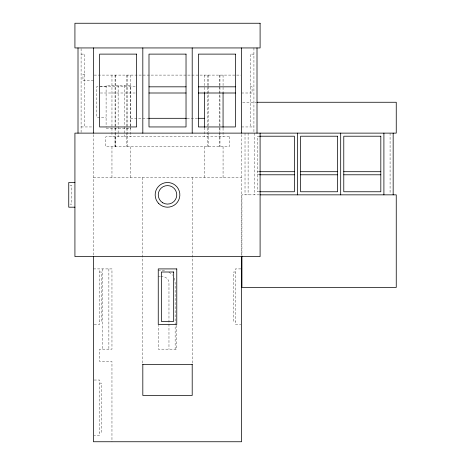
<?xml version="1.0" encoding="UTF-8"?>
<svg xmlns="http://www.w3.org/2000/svg" width="465" height="465" viewBox="0 0 465 465"><rect width="100%" height="100%" fill="white"/><g stroke="black" fill="none" stroke-linecap="round" stroke-linejoin="round"><path stroke-width="0.35" stroke-dasharray="2.33 1.74" d="M81.096 54.114L84.799 54.114L84.799 126.951M253.925 54.114L250.222 54.114L250.222 126.951M84.799 74.481L82.95 74.481L82.95 80.654L93.442 80.654M94.168 75.097L240.858 75.097M106.096 86.519L96.836 86.519L96.836 117.383L106.096 117.383M100.341 86.827L135.925 86.827M250.222 86.827L252.077 86.827L252.077 93L241.585 93M100.341 93L136.646 93M242.66 102.259L256.424 102.259M130.479 118.308L147.905 118.308M187.116 118.308L197.288 118.308M81.096 126.951L93.442 126.951M241.585 126.951L253.925 126.951M259.546 136.21L257.366 136.21L257.366 191.76L259.546 191.76M257.366 171.701L259.546 171.701M257.366 174.788L259.546 174.788M93.442 177.566L241.585 177.566M69.983 185.587L71.837 185.593L71.837 204.106L69.983 204.106M259.325 194.847L241.934 194.847L241.934 255.611M93.442 268.915L111.96 268.915L111.96 349.163L99.615 349.163L99.615 361.508L111.96 361.508L111.96 441.75M240.899 268.915L235.412 268.915L235.412 324.471L240.899 324.471M158.17 270.461L165.999 270.874M99.615 272.002L101.463 272.002L101.463 321.385L99.615 321.385M235.412 272.002L233.558 272.002L233.558 321.385L235.412 321.385M158.17 276.634L160.111 276.634M160.756 276.634C164.691 275.826 169.144 278.657 168.969 282.906L168.969 349.163M94.128 324.471L99.615 324.471L99.615 268.915M94.128 380.027L99.615 380.027L99.615 435.577L94.128 435.577M99.615 383.114L101.463 383.114L101.463 432.491L99.615 432.491M168.975 272.112L172.596 275.286M174.212 278.082L175.142 282.703L175.142 349.163M390.077 133.124L390.077 194.12M254.279 133.124L254.279 194.847M253.925 47.942L253.925 133.124M248.107 133.124L248.107 194.847M245.02 133.124L245.02 194.847M241.585 134.623L241.585 255.948M223.066 75.097L223.066 91.803M223.066 128.113L223.066 136.826M223.066 146.702L223.066 177.566M219.98 136.826L219.98 146.702M219.951 75.097L219.951 127.387M219.951 128.113L219.951 136.826M219.346 75.097L219.346 85.949M219.346 86.67L219.346 132.234M219.346 132.961L219.346 146.702M208.268 75.097L208.268 85.949M208.268 86.67L208.268 132.234M208.268 132.961L208.268 146.702M207.663 75.097L207.663 127.387M207.663 128.113L207.634 146.702M204.548 75.097L204.548 91.803M204.548 127.567L204.548 136.826M204.548 146.702L204.548 177.566M192.202 177.566L192.202 363.322M176.77 325.308L176.77 349.163L158.251 349.163L158.251 325.308M142.819 177.566L142.819 363.322M130.787 125.922L130.787 85.595L106.096 85.595L106.096 125.922M130.787 126.643L130.787 128.799L106.096 128.799L106.096 126.643M130.479 75.097L130.479 136.826M130.479 146.702L130.479 177.566M127.364 75.097L127.364 127.387M127.364 128.113L127.393 146.702M126.759 75.097L126.759 132.234M126.759 132.961L126.759 146.702M124.306 85.595L124.306 125.922M124.306 126.643L124.306 136.826M118.133 85.595L118.133 125.922M118.133 126.643L118.133 136.826M115.675 75.097L115.675 132.234M115.675 132.961L115.675 146.702M115.07 75.097L115.07 127.387M115.07 128.113L115.07 146.702M115.047 136.826L115.047 146.702M111.96 75.097L111.96 127.387M111.96 128.113L111.96 136.826M111.96 146.702L111.96 177.566M108.874 268.915L108.874 349.163M102.701 268.915L102.701 349.163M93.442 134.623L93.442 255.948M81.096 48.662L81.096 133.124M229.239 136.826L105.788 136.826L105.788 146.702L229.239 146.702L229.239 136.826"/><path stroke-width="0.7" d="M148.992 86.827L186.029 86.827M198.375 86.827L235.412 86.827M148.992 93L186.029 93M198.375 93L235.412 93M257.151 102.259L396.25 102.259L396.25 133.124L74.923 133.124L74.923 256.575L260.098 256.575L260.098 133.124M148.631 118.308L186.389 118.308M198.009 118.308L204.548 118.308M259.546 136.21L294.403 136.21L294.403 191.76L259.546 191.76M259.546 171.701L294.403 171.701M300.576 171.701L337.607 171.701M343.78 171.701L380.818 171.701M259.546 174.788L294.403 174.788M300.576 174.788L337.607 174.788M343.78 174.788L380.818 174.788M74.923 182.501L68.75 182.501L68.75 207.192L74.923 207.187M260.04 194.847L396.25 194.847L396.25 287.434L241.934 287.434L241.934 256.331M142.819 364.595L192.202 364.595M393.163 133.124L393.163 194.847M383.904 133.124L383.904 194.847M340.694 133.124L340.694 194.847M297.49 133.124L297.49 194.847M257.011 47.942L257.011 133.124M241.585 47.942L241.585 133.124M241.585 256.674L241.585 441.75L93.442 441.75L93.442 256.674M223.066 92.529L223.066 127.387M204.548 92.529L204.548 127.387M192.202 47.942L192.202 133.124M192.202 364.246L192.202 395.453L142.819 395.453L142.819 364.246M142.819 47.942L142.819 133.124M93.442 47.942L93.442 133.124M78.01 47.942L78.01 133.124M260.098 23.25L74.923 23.25L74.923 47.942L260.098 47.942L260.098 23.25M136.646 54.114L99.615 54.114L99.615 126.951L136.646 126.951L136.646 54.114M186.029 54.114L148.992 54.114L148.992 126.951L186.029 126.951L186.029 54.114M235.412 54.114L198.375 54.114L198.375 126.951L235.412 126.951L235.412 54.114M337.607 136.21L300.576 136.21L300.576 191.76L337.607 191.76L337.607 136.21M380.818 136.21L343.78 136.21L343.78 191.76L380.818 191.76L380.818 136.21M176.77 268.915L158.251 268.915L158.251 324.471L176.77 324.471L176.77 268.915M173.683 272.002L161.338 272.002L161.338 321.385L173.683 321.385L173.683 272.002M158.78 203.577A12.346 12.346 0 0 0 179.438 198.044A12.346 12.346 0 0 0 164.314 182.925A12.346 12.346 0 0 0 158.78 203.577M162.767 202.798A9.259 9.259 0 0 0 176.77 194.98A9.259 9.259 0 0 0 163 186.761A9.259 9.259 0 0 0 162.767 202.798"/></g></svg>
